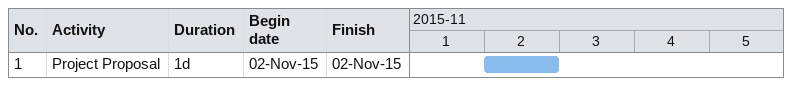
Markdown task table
| ID | Task | Duration | Start | Finish |
|---|---|---|---|---|
| 1 | Project Proposal | 1d | 2015-11-02 | 2015-11-02 |
